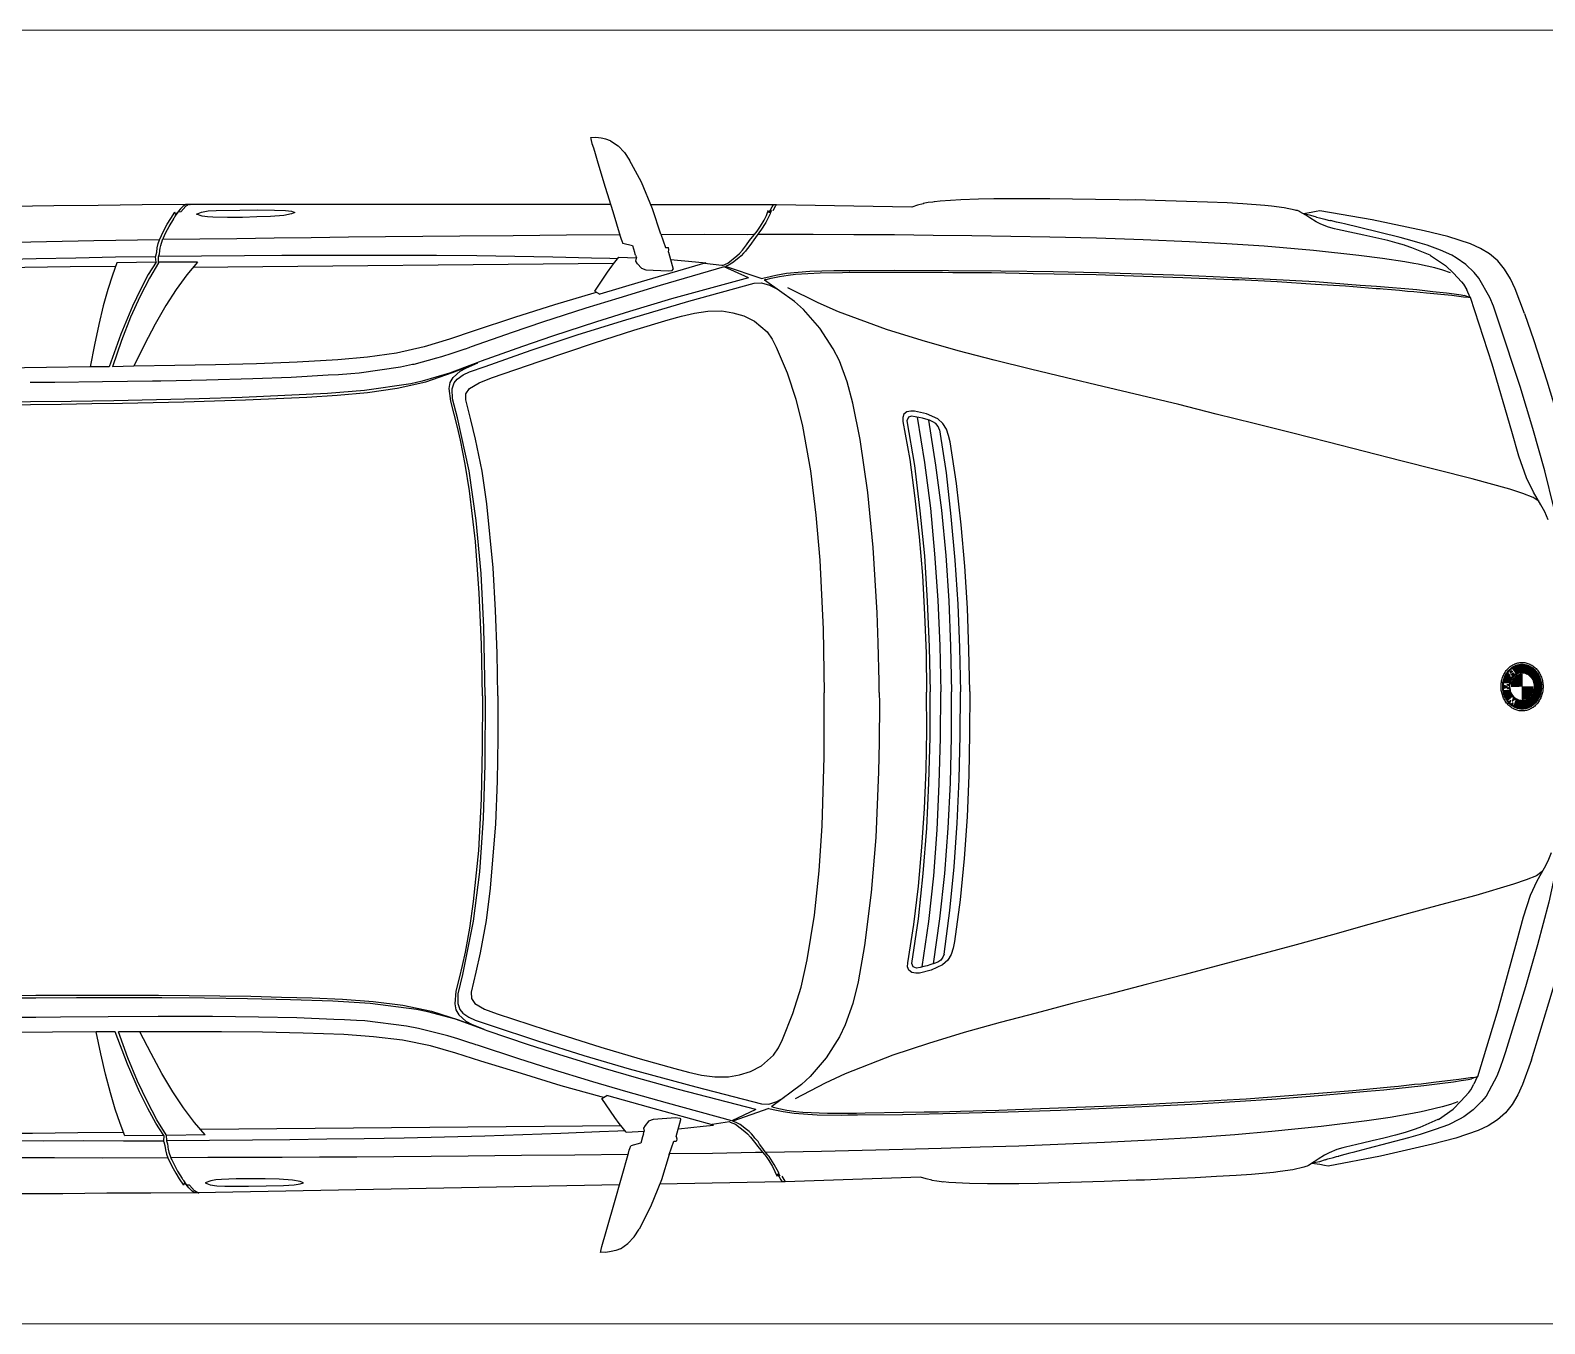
# Model space of a CAD drawing. Header units: inches. Extents: x 13 to 261, y -112 to -47.
# Drawn here: x 111.311 to 114.122, y -81.347 to -78.947 of the extents above; entities that cross this region are included whole.
import ezdxf

# ---------------------------------------------------------------- set-up
doc = ezdxf.new("R2010")
doc.units = ezdxf.units.IN
doc.header["$MEASUREMENT"] = 0
doc.layers.add('CAJONES', color=3, linetype='Continuous', lineweight=20)

msp = doc.modelspace()

# ---------------------------------------------------------------- linework, layer by layer
at = {"linetype": 'Continuous'}
for p, q in [((111.5814, -79.2888), (111.5794, -79.2838)), ((111.5909, -79.2837), (111.5849, -79.2838)), ((111.6033, -79.2696), (111.6028, -79.2696)), ((111.6058, -79.2696), (111.6033, -79.2696)), ((112.3883, -79.2701), (111.6058, -79.2696)), ((112.6908, -79.2704), (112.4633, -79.2704)), ((112.6899, -79.2809), (112.6953, -79.2719)), ((112.6963, -79.2703), (112.6908, -79.2704)), ((112.6928, -79.2704), (112.6923, -79.2704)), ((112.6953, -79.2719), (112.6963, -79.2703)), ((112.9474, -79.2746), (112.6963, -79.2703)), ((112.9888, -79.2647), (112.9863, -79.2652)), ((113.6609, -79.2807), (113.6589, -79.2802)), ((113.7356, -79.3025), (113.7241, -79.2996)), ((112.4089, -79.3374), (112.4109, -79.3419)), ((112.4818, -79.3248), (112.4905, -79.3497)), ((111.5447, -79.3766), (111.5436, -79.3667)), ((112.4027, -79.3675), (112.4362, -79.3687)), ((112.429, -79.3467), (112.4109, -79.3419)), ((112.4346, -79.3637), (112.4362, -79.3687)), ((112.4905, -79.3497), (112.495, -79.3496)), ((112.495, -79.3496), (112.496, -79.3501)), ((112.4956, -79.3581), (112.5044, -79.3896)), ((113.9102, -79.3645), (113.9092, -79.364)), ((111.5447, -79.3766), (111.4722, -79.3778)), ((112.3933, -79.3796), (111.6128, -79.3865)), ((112.4454, -79.3881), (112.4539, -79.391)), ((112.5948, -79.3833), (112.5623, -79.379)), ((112.668, -79.4071), (112.6013, -79.3847)), ((112.6756, -79.409), (112.6731, -79.4101)), ((112.6741, -79.4105), (112.6731, -79.4101)), ((112.7734, -79.4522), (112.7172, -79.4242)), ((113.9834, -79.4423), (113.9773, -79.4284)), ((112.1267, -79.5349), (112.1252, -79.5355)), ((112.1449, -79.5618), (112.1434, -79.5623)), ((111.458, -79.5709), (111.4225, -79.5713)), ((111.5035, -79.57), (111.464, -79.5709)), ((114.0626, -80.128), (114.0627, -80.1311)), ((114.0639, -80.1272), (114.064, -80.1329)), ((114.0652, -80.1265), (114.0653, -80.1348)), ((114.0665, -80.1259), (114.0666, -80.1367)), ((114.0678, -80.1253), (114.0679, -80.1385)), ((114.0691, -80.1248), (114.0693, -80.1416)), ((114.0704, -80.1244), (114.0706, -80.1408)), ((114.0717, -80.124), (114.0719, -80.1402)), ((114.073, -80.1237), (114.0731, -80.1397)), ((114.0743, -80.1235), (114.0744, -80.1393)), ((114.0756, -80.1233), (114.0757, -80.139)), ((114.0769, -80.1231), (114.077, -80.1388)), ((114.0782, -80.123), (114.0783, -80.1386)), ((114.0795, -80.123), (114.0796, -80.1385)), ((114.0808, -80.123), (114.0809, -80.1386)), ((114.0821, -80.1231), (114.0822, -80.1387)), ((114.0834, -80.1232), (114.0835, -80.1389)), ((114.0847, -80.1234), (114.0848, -80.1392)), ((114.086, -80.1236), (114.0861, -80.1396)), ((114.0873, -80.1239), (114.0875, -80.1401)), ((114.0886, -80.1242), (114.0888, -80.1407)), ((114.0899, -80.1247), (114.0901, -80.1414)), ((114.0912, -80.1251), (114.0914, -80.1422)), ((114.0925, -80.1257), (114.0927, -80.1432)), ((114.0938, -80.1263), (114.094, -80.1443)), ((114.0951, -80.1269), (114.0953, -80.1457)), ((114.0964, -80.1277), (114.0966, -80.1472)), ((114.0447, -80.1556), (114.0449, -80.174)), ((114.0459, -80.1505), (114.046, -80.1575)), ((114.0472, -80.147), (114.0473, -80.1575)), ((114.0485, -80.1441), (114.0486, -80.1574)), ((114.0498, -80.1416), (114.0499, -80.1573)), ((114.051, -80.1395), (114.0512, -80.1573)), ((114.0523, -80.1377), (114.0525, -80.1572)), ((114.0536, -80.136), (114.0538, -80.1571)), ((114.0549, -80.1345), (114.0549, -80.1364)), ((114.055, -80.1414), (114.0551, -80.1571)), ((114.0562, -80.1331), (114.0562, -80.1351)), ((114.0563, -80.1422), (114.0564, -80.157)), ((114.0575, -80.1319), (114.0575, -80.1339)), ((114.0576, -80.1463), (114.0577, -80.1599)), ((114.0588, -80.1308), (114.0588, -80.1327)), ((114.0588, -80.1366), (114.0588, -80.1391)), ((114.0589, -80.1472), (114.059, -80.1548)), ((114.0601, -80.1298), (114.0601, -80.1315)), ((114.0601, -80.1354), (114.0601, -80.138)), ((114.0602, -80.1416), (114.0602, -80.1426)), ((114.0602, -80.1473), (114.0603, -80.1518)), ((114.0603, -80.1564), (114.0604, -80.1647)), ((114.0614, -80.1288), (114.0614, -80.1303)), ((114.0614, -80.136), (114.0614, -80.1368)), ((114.0615, -80.1403), (114.0615, -80.1429)), ((114.0615, -80.1467), (114.0615, -80.1494)), ((114.0616, -80.1531), (114.0617, -80.1647)), ((114.0627, -80.1391), (114.0628, -80.1417)), ((114.0628, -80.1455), (114.0628, -80.1475)), ((114.0628, -80.1507), (114.063, -80.1647)), ((114.064, -80.1397), (114.0641, -80.1404)), ((114.0641, -80.1443), (114.0641, -80.1459)), ((114.0641, -80.1488), (114.0643, -80.1646)), ((114.0654, -80.1431), (114.0654, -80.1446)), ((114.0654, -80.1473), (114.0656, -80.1646)), ((114.0667, -80.1419), (114.0667, -80.1434)), ((114.0667, -80.146), (114.0669, -80.1646)), ((114.068, -80.1407), (114.068, -80.1424)), ((114.068, -80.1448), (114.0682, -80.1646)), ((114.0693, -80.1439), (114.0695, -80.1646)), ((114.0706, -80.1431), (114.0708, -80.1646)), ((114.0719, -80.1424), (114.0721, -80.1646)), ((114.0732, -80.1418), (114.0734, -80.1646)), ((114.0745, -80.1414), (114.0747, -80.1645)), ((114.0758, -80.141), (114.076, -80.1645)), ((114.0771, -80.1408), (114.0773, -80.1645)), ((114.0784, -80.1406), (114.0786, -80.1645)), ((114.0796, -80.1385), (114.0801, -80.1905)), ((114.0978, -80.1285), (114.0979, -80.1491)), ((114.0991, -80.1294), (114.0993, -80.1514)), ((114.1004, -80.1304), (114.1006, -80.1545)), ((114.1017, -80.1315), (114.1019, -80.1595)), ((114.103, -80.1327), (114.1036, -80.1958)), ((114.1043, -80.1341), (114.1048, -80.1945)), ((114.1056, -80.1356), (114.1061, -80.193)), ((114.1069, -80.1372), (114.1074, -80.1913)), ((114.1082, -80.139), (114.1087, -80.1894)), ((114.1096, -80.1411), (114.11, -80.1873)), ((114.1109, -80.1435), (114.1113, -80.1849)), ((114.1122, -80.1464), (114.1125, -80.182)), ((114.1135, -80.1499), (114.1138, -80.1785)), ((114.1149, -80.155), (114.1151, -80.1734)), ((114.046, -80.1621), (114.0461, -80.1675)), ((114.0461, -80.1721), (114.0462, -80.1791)), ((114.0474, -80.1626), (114.0474, -80.167)), ((114.0474, -80.1721), (114.0475, -80.1826)), ((114.0487, -80.1631), (114.0487, -80.1664)), ((114.0487, -80.1722), (114.0489, -80.1855)), ((114.05, -80.1636), (114.05, -80.1659)), ((114.05, -80.1722), (114.0502, -80.1879)), ((114.0513, -80.1641), (114.0513, -80.1654)), ((114.0513, -80.1723), (114.0515, -80.19)), ((114.0525, -80.1614), (114.0525, -80.1617)), ((114.0526, -80.1646), (114.0526, -80.1649)), ((114.0526, -80.1678), (114.0526, -80.1681)), ((114.0526, -80.1723), (114.0528, -80.1918)), ((114.0538, -80.1613), (114.0539, -80.1622)), ((114.0539, -80.1672), (114.0539, -80.1682)), ((114.0539, -80.1723), (114.0541, -80.1892)), ((114.0551, -80.1612), (114.0552, -80.1627)), ((114.0552, -80.1667), (114.0552, -80.1682)), ((114.0552, -80.1724), (114.0554, -80.1881)), ((114.0564, -80.1598), (114.0565, -80.1696)), ((114.0565, -80.1724), (114.0567, -80.1869)), ((114.0578, -80.1695), (114.058, -80.1858)), ((114.0592, -80.1746), (114.0593, -80.1846)), ((114.0605, -80.1776), (114.0605, -80.1835)), ((114.0618, -80.1799), (114.0618, -80.1825)), ((114.0631, -80.1818), (114.0631, -80.1841)), ((114.0644, -80.1833), (114.0645, -80.1887)), ((114.0658, -80.1847), (114.0658, -80.1875)), ((114.0799, -80.1645), (114.0801, -80.1885)), ((114.0812, -80.1645), (114.0814, -80.1884)), ((114.0825, -80.1645), (114.0827, -80.1882)), ((114.0838, -80.1645), (114.084, -80.188)), ((114.0851, -80.1645), (114.0853, -80.1876)), ((114.0864, -80.1644), (114.0866, -80.1872)), ((114.0877, -80.1644), (114.0879, -80.1866)), ((114.089, -80.1644), (114.0892, -80.1859)), ((114.0903, -80.1644), (114.0905, -80.1851)), ((114.0916, -80.1644), (114.0917, -80.1842)), ((114.0929, -80.1644), (114.093, -80.1831)), ((114.0942, -80.1644), (114.0943, -80.1817)), ((114.0944, -80.1844), (114.0945, -80.2025)), ((114.0955, -80.1644), (114.0956, -80.1802)), ((114.0956, -80.1831), (114.0958, -80.2018)), ((114.0968, -80.1644), (114.0969, -80.1783)), ((114.0969, -80.1815), (114.0971, -80.201)), ((114.0981, -80.1643), (114.0982, -80.1759)), ((114.0982, -80.1796), (114.0984, -80.2002)), ((114.0994, -80.1643), (114.0994, -80.1726)), ((114.0995, -80.1773), (114.0997, -80.1992)), ((114.1008, -80.1742), (114.101, -80.1982)), ((114.102, -80.1692), (114.1023, -80.1971)), ((114.0541, -80.1916), (114.0541, -80.1934)), ((114.0554, -80.1932), (114.0554, -80.1949)), ((114.0567, -80.1921), (114.0568, -80.1963)), ((114.058, -80.1909), (114.058, -80.1922)), ((114.0581, -80.196), (114.0581, -80.1975)), ((114.0594, -80.1972), (114.0594, -80.1986)), ((114.0607, -80.1965), (114.0607, -80.1996)), ((114.0619, -80.1907), (114.0619, -80.191)), ((114.0619, -80.1954), (114.062, -80.1975)), ((114.062, -80.199), (114.062, -80.2005)), ((114.0632, -80.1874), (114.0632, -80.1899)), ((114.0633, -80.1999), (114.0633, -80.2013)), ((114.0646, -80.2007), (114.0646, -80.2021)), ((114.0659, -80.1974), (114.0659, -80.2027)), ((114.0671, -80.1858), (114.0671, -80.1878)), ((114.0671, -80.1942), (114.0672, -80.2033)), ((114.0684, -80.1868), (114.0684, -80.1886)), ((114.0684, -80.1909), (114.0685, -80.2039)), ((114.0697, -80.1876), (114.0698, -80.2044)), ((114.071, -80.1883), (114.0711, -80.2048)), ((114.0723, -80.1889), (114.0724, -80.2051)), ((114.0736, -80.1894), (114.0737, -80.2054)), ((114.0749, -80.1898), (114.075, -80.2056)), ((114.0762, -80.1901), (114.0763, -80.2058)), ((114.0775, -80.1903), (114.0776, -80.206)), ((114.0788, -80.1904), (114.0789, -80.206)), ((114.0801, -80.1904), (114.0802, -80.206)), ((114.0814, -80.1904), (114.0815, -80.206)), ((114.0827, -80.1903), (114.0828, -80.2059)), ((114.084, -80.19), (114.0841, -80.2057)), ((114.0853, -80.1897), (114.0854, -80.2056)), ((114.0866, -80.1893), (114.0867, -80.2053)), ((114.0879, -80.1888), (114.088, -80.205)), ((114.0892, -80.1882), (114.0893, -80.2046)), ((114.0905, -80.1874), (114.0906, -80.2042)), ((114.0918, -80.1866), (114.0919, -80.2037)), ((114.0931, -80.1856), (114.0932, -80.2031)), ((112.156, -80.8017), (112.1545, -80.8013)), ((111.469, -80.8049), (111.4335, -80.8052)), ((111.5145, -80.805), (111.475, -80.8048)), ((112.1382, -80.8289), (112.1367, -80.8284)), ((112.7864, -80.9001), (112.7307, -80.9291)), ((113.9963, -80.8883), (113.9905, -80.9023)), ((112.6878, -80.9435), (112.6868, -80.944)), ((112.4595, -80.97), (112.468, -80.967)), ((112.5103, -80.9991), (112.5185, -80.9675)), ((112.6818, -80.947), (112.6155, -80.9706)), ((112.6893, -80.945), (112.6868, -80.944)), ((113.9245, -80.9674), (113.9236, -80.9679)), ((111.5592, -80.9976), (111.4867, -80.9977)), ((111.5592, -80.9976), (111.5583, -81.0076)), ((112.4076, -80.9795), (111.6271, -80.9865)), ((112.4172, -80.9914), (112.4507, -80.9896)), ((112.4492, -80.9946), (112.4507, -80.9896)), ((112.609, -80.9722), (112.5766, -80.977)), ((112.424, -81.0213), (112.4259, -81.0168)), ((112.4439, -81.0117), (112.4259, -81.0168)), ((112.4971, -81.0327), (112.5054, -81.0076)), ((112.5054, -81.0076), (112.5099, -81.0076)), ((112.5099, -81.0076), (112.5108, -81.0071)), ((113.6768, -81.0556), (113.6748, -81.0562)), ((113.7511, -81.0325), (113.7397, -81.0356)), ((112.707, -81.0833), (112.4796, -81.0874)), ((112.7059, -81.0728), (112.7115, -81.0818)), ((112.7125, -81.0833), (112.707, -81.0833)), ((112.709, -81.0833), (112.7085, -81.0833)), ((112.7115, -81.0818), (112.7125, -81.0833)), ((112.9635, -81.0745), (112.7125, -81.0833)), ((113.0051, -81.0837), (113.0025, -81.0832)), ((111.5975, -81.0847), (111.5955, -81.0898)), ((111.607, -81.0897), (111.601, -81.0897)), ((111.6197, -81.1035), (111.6192, -81.1036)), ((111.6222, -81.1035), (111.6197, -81.1035)), ((112.4046, -81.089), (111.6222, -81.1035))]:
    msp.add_line(p, q, dxfattribs=at)
for points in [[(112.3517, -79.1459), (112.3512, -79.1454), (112.3517, -79.1479), (112.3522, -79.1509), (112.3538, -79.1564), (112.3564, -79.1649), (112.3595, -79.1754), (112.3646, -79.1928), (112.3785, -79.2377), (112.3924, -79.2831), (112.4063, -79.3284), (112.4079, -79.3344), (112.4089, -79.3374)], [(112.3882, -79.1516), (112.3797, -79.1487), (112.3707, -79.1468), (112.3612, -79.1453), (112.3517, -79.1459)], [(112.3882, -79.1516), (112.4023, -79.161), (112.4139, -79.1734), (112.4236, -79.1873)], [(112.4818, -79.3248), (112.4664, -79.2779), (112.4454, -79.2286), (112.4236, -79.1873)], [(111.6033, -79.2696), (111.6003, -79.2696), (111.5188, -79.2704), (111.4373, -79.2716), (111.3553, -79.2723), (111.2758, -79.2736), (111.1963, -79.2748), (111.1173, -79.2765), (111.0378, -79.2777), (110.9583, -79.2794), (110.8788, -79.2816), (110.7994, -79.2838)], [(111.5436, -79.3667), (111.5441, -79.3652), (111.5446, -79.3651), (111.5461, -79.3581), (111.547, -79.3501), (111.5489, -79.3421), (111.5514, -79.3351), (111.5587, -79.3195), (111.5656, -79.3065), (111.572, -79.2959), (111.5794, -79.2838)], [(111.5496, -79.3671), (111.5501, -79.3651), (111.5511, -79.3611), (111.552, -79.3561), (111.552, -79.3551), (111.5525, -79.3511), (111.5534, -79.3456), (111.5569, -79.3355), (111.5569, -79.335), (111.5578, -79.3335), (111.5588, -79.3315), (111.5603, -79.3275), (111.5632, -79.3215), (111.5691, -79.3104), (111.5775, -79.2964), (111.578, -79.2953), (111.579, -79.2938), (111.5795, -79.2928), (111.5849, -79.2838)], [(111.5998, -79.2697), (111.5953, -79.2727), (111.5893, -79.2787), (111.5814, -79.2888)], [(111.6058, -79.2696), (111.5998, -79.2732), (111.5909, -79.2837)], [(111.6033, -79.2696), (111.6018, -79.2696), (111.6008, -79.2696), (111.5998, -79.2697)], [(111.6196, -79.2875), (111.6289, -79.2839), (111.6414, -79.2818), (111.6564, -79.2811), (111.7004, -79.2803), (111.7329, -79.28), (111.7649, -79.2802), (111.7849, -79.281), (111.7964, -79.2824), (111.8021, -79.2846)], [(111.8021, -79.2846), (111.7964, -79.2869), (111.782, -79.29), (111.757, -79.2922), (111.7315, -79.293), (111.7055, -79.2937), (111.6775, -79.294), (111.65, -79.2932), (111.64, -79.2928), (111.6305, -79.2914), (111.6196, -79.2875)], [(112.5963, -79.3827), (112.6058, -79.3787), (112.6227, -79.365), (112.6276, -79.3605), (112.6331, -79.3544), (112.6405, -79.3448), (112.6464, -79.3368), (112.6518, -79.3297), (112.6588, -79.3217), (112.6617, -79.3177), (112.6667, -79.3101), (112.6731, -79.2991), (112.6775, -79.29), (112.6804, -79.283), (112.6814, -79.281)], [(112.6869, -79.2809), (112.6854, -79.2844), (112.6845, -79.2869), (112.6766, -79.303), (112.6672, -79.3176), (112.6648, -79.3206)], [(112.6814, -79.281), (112.6819, -79.283), (112.6824, -79.2845)], [(112.6829, -79.284), (112.6825, -79.2855), (112.6819, -79.283)], [(112.6824, -79.2845), (112.6829, -79.2845), (112.6883, -79.2739), (112.6908, -79.2704)], [(112.9683, -79.2684), (112.9578, -79.271), (112.9474, -79.2746)], [(112.9863, -79.2652), (112.9778, -79.2663), (112.9683, -79.2678)], [(112.9688, -79.2679), (112.9683, -79.2684), (112.9688, -79.2679)], [(113.6589, -79.2802), (113.6384, -79.2759), (113.6149, -79.2731), (113.6024, -79.2717), (113.5618, -79.2686), (113.5328, -79.2669), (113.4963, -79.2657), (113.4573, -79.264), (113.3988, -79.2626), (113.3628, -79.2614), (113.3473, -79.2615), (113.3323, -79.2612), (113.2883, -79.2605), (113.2457, -79.2599), (113.2037, -79.2593), (113.1657, -79.2591), (113.1297, -79.259), (113.0997, -79.2592), (113.0712, -79.26), (113.0382, -79.2613), (112.9998, -79.2636), (112.9893, -79.2647)], [(113.663, -79.2812), (113.663, -79.2812), (113.6609, -79.2807)], [(113.6675, -79.2832), (113.6655, -79.2822), (113.663, -79.2812)], [(113.6861, -79.2945), (113.6785, -79.2896), (113.6675, -79.2832)], [(113.7045, -79.2813), (113.6975, -79.2829), (113.6885, -79.2845), (113.6742, -79.2871)], [(113.8983, -79.3186), (113.8016, -79.2985), (113.7045, -79.2813)], [(113.6986, -79.2934), (113.688, -79.29), (113.6744, -79.2872)], [(113.7318, -79.3151), (113.7207, -79.3117), (113.7067, -79.3063), (113.6976, -79.3019), (113.6861, -79.2945)], [(113.6986, -79.2934), (113.7041, -79.2948), (113.7141, -79.2972), (113.7201, -79.2987), (113.7231, -79.2997), (113.7241, -79.2996)], [(114.0327, -79.4749), (114.0266, -79.4585), (114.0199, -79.4425), (113.9996, -79.4062), (113.991, -79.3963), (113.9754, -79.3809), (113.9577, -79.3686), (113.9497, -79.3641), (113.9286, -79.3543), (113.904, -79.3455), (113.891, -79.3417), (113.876, -79.3373), (113.8539, -79.331), (113.7782, -79.3127), (113.7502, -79.3059), (113.7447, -79.3045), (113.7356, -79.3025)], [(111.5514, -79.3351), (111.4294, -79.3372), (111.3414, -79.339), (111.2534, -79.3408), (111.1719, -79.3425), (111.0904, -79.3447), (110.9959, -79.3471), (110.901, -79.3504), (110.773, -79.3551), (110.69, -79.3578), (110.6065, -79.3605), (110.5236, -79.3633)], [(112.4053, -79.3264), (112.3068, -79.3268), (112.2078, -79.3277), (112.1088, -79.3286), (112.0398, -79.3292), (111.9708, -79.3298), (111.9018, -79.3305), (111.8328, -79.3316), (111.7638, -79.3322), (111.6948, -79.3333), (111.6258, -79.3344), (111.5569, -79.335)], [(112.6553, -79.3257), (112.6533, -79.3257), (112.6423, -79.3258), (112.5623, -79.3255), (112.4823, -79.3263)], [(112.6648, -79.3206), (112.6603, -79.3267), (112.6539, -79.3352), (112.6499, -79.3413), (112.647, -79.3458)], [(113.947, -79.3967), (113.933, -79.3918), (113.9179, -79.3874), (113.8894, -79.3812), (113.8894, -79.3812), (113.8869, -79.3807), (113.8788, -79.3793), (113.8623, -79.3764), (113.8208, -79.3698), (113.7772, -79.3642), (113.6926, -79.3549), (113.601, -79.3473), (113.532, -79.3429), (113.4625, -79.339), (113.3764, -79.3353), (113.2899, -79.3325), (113.2034, -79.3303), (113.1309, -79.329), (113.0588, -79.3281), (112.9868, -79.3272), (112.9153, -79.3264), (112.8398, -79.3261), (112.7643, -79.3252), (112.6618, -79.3252)], [(113.8615, -79.3454), (113.848, -79.3415), (113.8305, -79.3367), (113.8084, -79.3314), (113.7864, -79.3266), (113.7688, -79.3228), (113.7373, -79.316), (113.7318, -79.3151)], [(114.0847, -79.4719), (114.0673, -79.4261), (114.0586, -79.4077), (114.0474, -79.3898), (114.0348, -79.3744), (114.0197, -79.3615), (114.0026, -79.3512), (113.984, -79.3428), (113.9419, -79.3292), (113.8983, -79.3186)], [(111.5436, -79.3667), (111.4696, -79.3678), (111.3962, -79.3695), (111.3222, -79.3706), (111.2482, -79.3723), (111.1742, -79.3745), (111.1002, -79.3761), (111.0262, -79.3783), (110.9522, -79.3809), (110.8783, -79.3836), (110.8043, -79.3863), (110.7303, -79.3894), (110.6563, -79.3926), (110.5829, -79.3963), (110.5089, -79.3999)], [(111.6217, -79.377), (111.5502, -79.3766), (111.5492, -79.3781), (111.5496, -79.3666)], [(112.4002, -79.3705), (112.3872, -79.3701), (112.3532, -79.3694), (112.2812, -79.3676), (112.2107, -79.3662), (112.1401, -79.3653), (112.0651, -79.3645), (111.9906, -79.3642), (111.9161, -79.3643), (111.8471, -79.3644), (111.7781, -79.3646), (111.7091, -79.3652), (111.6291, -79.3659), (111.5496, -79.3666)], [(112.4027, -79.3675), (112.3953, -79.377), (112.3898, -79.3841), (112.3819, -79.3952), (112.3587, -79.4309), (112.3683, -79.4363)], [(112.4346, -79.3637), (112.4341, -79.3622), (112.4331, -79.3587), (112.4295, -79.3467)], [(112.4454, -79.3881), (112.4383, -79.3797), (112.4352, -79.3747), (112.4362, -79.3692), (112.4362, -79.3687)], [(112.4956, -79.3581), (112.4966, -79.3536), (112.496, -79.3501)], [(112.6415, -79.3523), (112.6386, -79.3564), (112.6351, -79.3604), (112.6307, -79.3649), (112.6262, -79.369), (112.6143, -79.3781), (112.6133, -79.3786), (112.6083, -79.3816), (112.6013, -79.3847)], [(112.647, -79.3458), (112.6425, -79.3513), (112.6415, -79.3523)], [(113.9092, -79.364), (113.8756, -79.3503), (113.863, -79.3459), (113.8615, -79.3454)], [(113.9102, -79.3645), (113.9379, -79.3827), (113.9525, -79.3975)], [(110.8809, -79.3946), (110.9648, -79.3923), (111.0493, -79.3906), (111.1333, -79.3888), (111.2173, -79.3871), (111.3013, -79.3858), (111.3853, -79.3851), (111.4693, -79.3843)], [(111.4722, -79.3778), (111.4639, -79.4009), (111.4552, -79.4275), (111.4469, -79.458), (111.4388, -79.4926), (111.4306, -79.5302), (111.4225, -79.5713)], [(111.5447, -79.3766), (111.5304, -79.3998), (111.5157, -79.4274), (111.501, -79.4585), (111.4794, -79.5107), (111.458, -79.5709)], [(111.5492, -79.3781), (111.5325, -79.4063), (111.5153, -79.4399), (111.4976, -79.4786), (111.4805, -79.5222), (111.464, -79.5709)], [(111.6217, -79.377), (111.6019, -79.4001), (111.5822, -79.4273), (111.5629, -79.4575), (111.5433, -79.4917), (111.5236, -79.5293), (111.5035, -79.57)], [(112.644, -79.4058), (112.5993, -79.3852), (112.4806, -79.4203), (112.4034, -79.4435), (112.3425, -79.462), (112.2617, -79.4882), (112.2059, -79.5072), (112.1297, -79.5339), (112.1267, -79.5349)], [(112.5648, -79.378), (112.4451, -79.4131), (112.3683, -79.4363)], [(112.4539, -79.391), (112.4949, -79.3931), (112.5029, -79.3921), (112.5044, -79.3896)], [(112.4997, -79.3721), (112.5458, -79.3762), (112.5648, -79.378)], [(112.5963, -79.3827), (112.5953, -79.3833), (112.5948, -79.3833)], [(112.668, -79.4071), (112.6765, -79.405), (112.695, -79.4009), (112.715, -79.3972), (112.7579, -79.3938), (112.8029, -79.3924), (112.8144, -79.3923), (112.8324, -79.3921), (112.9159, -79.3914), (113.0154, -79.392), (113.1124, -79.3926), (113.2094, -79.3943), (113.294, -79.396), (113.374, -79.3983), (113.4535, -79.4011), (113.533, -79.4044), (113.6121, -79.4082), (113.6961, -79.4129), (113.7792, -79.4192), (113.8097, -79.4214), (113.8843, -79.4277), (113.9143, -79.431), (113.9398, -79.4337), (113.9538, -79.4356), (113.9669, -79.4375), (113.9729, -79.4389)], [(112.6756, -79.409), (112.6771, -79.409), (112.6865, -79.4064), (112.7015, -79.4033), (112.718, -79.4007), (112.7315, -79.399), (112.777, -79.3966), (112.8189, -79.3958), (112.8309, -79.3956), (112.8469, -79.3955), (112.9179, -79.3954), (112.9564, -79.3955), (112.9829, -79.3953), (113.004, -79.3956), (113.0235, -79.3959), (113.095, -79.3963), (113.1725, -79.3976), (113.2895, -79.4), (113.359, -79.4019), (113.4506, -79.4051), (113.5416, -79.4088), (113.5541, -79.4092), (113.6256, -79.413), (113.6967, -79.4174), (113.7522, -79.4209), (113.8092, -79.4254), (113.8163, -79.4258), (113.8223, -79.4263), (113.8373, -79.4276), (113.8523, -79.429), (113.8673, -79.4304), (113.8793, -79.4313), (113.9023, -79.4336), (113.9494, -79.4381), (113.9714, -79.4409), (113.9804, -79.4419), (113.9844, -79.4423)], [(113.9525, -79.3975), (113.9676, -79.4135), (113.9712, -79.4179), (113.9773, -79.4284)], [(112.1554, -80.1817), (112.1528, -80.0542), (112.1479, -79.9548), (112.139, -79.8559), (112.1257, -79.764), (112.1043, -79.6657), (112.095, -79.6302), (112.0943, -79.6117), (112.0982, -79.6007), (112.1037, -79.5937), (112.1146, -79.5861), (112.1266, -79.5805), (112.1555, -79.5702), (112.2412, -79.5399), (112.3265, -79.5117), (112.4102, -79.4854), (112.5334, -79.4493), (112.6546, -79.4157)], [(112.644, -79.4058), (112.5014, -79.4451), (112.4236, -79.4683), (112.3622, -79.4873), (112.2805, -79.5141), (112.2246, -79.5331), (112.1484, -79.5603), (112.1449, -79.5618)], [(112.6546, -79.4157), (112.6681, -79.4151), (112.6832, -79.4195), (112.6967, -79.4266)], [(112.8869, -80.1752), (112.8867, -80.1552), (112.8851, -80.0832), (112.8831, -80.0277), (112.8755, -79.9063), (112.8656, -79.8043), (112.8512, -79.706), (112.8381, -79.6386), (112.8273, -79.5987), (112.8129, -79.5598), (112.8017, -79.5374), (112.7764, -79.4991), (112.7461, -79.4649), (112.7299, -79.45), (112.6741, -79.4105)], [(112.3628, -79.4328), (112.3573, -79.4344), (112.284, -79.456), (112.2102, -79.4797), (112.1354, -79.5044), (112.0895, -79.5198), (112.0422, -79.5342), (111.9908, -79.5457), (111.9373, -79.5531), (111.8819, -79.5581), (111.8069, -79.5623), (111.7314, -79.5655), (111.6554, -79.5672), (111.5794, -79.5688), (111.5035, -79.57)], [(114.1114, -79.8211), (114.1002, -79.8133), (114.0812, -79.806), (114.0571, -79.7982), (113.9874, -79.7788), (113.9213, -79.7624), (113.8546, -79.7455), (113.7875, -79.7281), (113.7198, -79.7107), (113.6521, -79.6933), (113.5825, -79.6759), (113.5123, -79.6586), (113.4427, -79.6412), (113.3725, -79.6243), (113.3019, -79.6074), (113.2347, -79.5915), (113.1676, -79.5751), (113.1004, -79.5587), (113.0333, -79.5413), (112.9666, -79.5224), (112.9004, -79.5015), (112.8111, -79.4688), (112.7734, -79.4522)], [(113.9834, -79.4423), (113.9794, -79.4409), (113.9729, -79.4389)], [(114.0879, -79.7769), (114.074, -79.737), (114.0611, -79.6912), (114.0245, -79.566), (113.9844, -79.4423)], [(112.1789, -80.1815), (112.1777, -80.1025), (112.175, -80.023), (112.1703, -79.9441), (112.1588, -79.8252), (112.1497, -79.7648), (112.1377, -79.7054), (112.1377, -79.7054), (112.1289, -79.6694), (112.1195, -79.6325), (112.1199, -79.621), (112.1263, -79.6115), (112.1443, -79.6008), (112.1672, -79.5916), (112.2574, -79.5603), (112.3586, -79.5264), (112.4314, -79.5032), (112.4952, -79.4841), (112.5202, -79.4769), (112.5441, -79.4712), (112.5691, -79.4675), (112.5946, -79.4673), (112.6151, -79.4706), (112.6357, -79.4764), (112.6557, -79.4862), (112.6789, -79.506), (112.688, -79.5194), (112.6957, -79.5344), (112.7161, -79.5822), (112.732, -79.631), (112.7445, -79.6814), (112.7592, -79.7638), (112.7695, -79.8462), (112.7767, -79.9296), (112.7829, -80.0576), (112.7844, -80.1761)], [(114.1386, -79.832), (114.1223, -79.7641), (114.1001, -79.6853), (114.0764, -79.6075), (114.0368, -79.4879), (114.0327, -79.4749)], [(114.0847, -79.4719), (114.1016, -79.5223), (114.1258, -79.5971), (114.149, -79.6724), (114.1702, -79.7497), (114.1894, -79.8275), (114.1956, -79.859)], [(112.1252, -79.5355), (112.1182, -79.538), (112.1177, -79.538), (112.0938, -79.5462), (112.0748, -79.5524), (112.0653, -79.555), (112.0234, -79.5664), (112.0209, -79.5669), (111.9985, -79.5716), (111.9216, -79.5828), (111.9061, -79.5839), (111.8836, -79.5856), (111.8641, -79.5868), (111.7956, -79.5909), (111.7242, -79.5936), (111.6387, -79.5958), (111.5537, -79.5976), (111.5382, -79.5977), (111.4452, -79.599), (111.3572, -79.5998), (111.3112, -79.6002)], [(112.1434, -79.5623), (112.1369, -79.5649), (112.0896, -79.5828), (112.0387, -79.5977), (112.0178, -79.6024), (111.9319, -79.6147), (111.8629, -79.6203), (111.7839, -79.6245), (111.7045, -79.6277), (111.625, -79.6304), (111.5455, -79.6322), (111.4665, -79.6339), (111.387, -79.6351), (111.3115, -79.6362)], [(111.3116, -79.6412), (111.3686, -79.6402), (111.4256, -79.6392), (111.4826, -79.6382), (111.5396, -79.6372), (111.5965, -79.6357), (111.6535, -79.6342), (111.7105, -79.6322), (111.7675, -79.6297), (111.8245, -79.6272), (111.8809, -79.6237), (111.9374, -79.6186), (111.9923, -79.6107), (112.0457, -79.5987), (112.0951, -79.5817), (112.1419, -79.5638)], [(112.1504, -80.1818), (112.1504, -80.1813), (112.1486, -80.0863), (112.1486, -80.0858), (112.1447, -79.9908), (112.1379, -79.8954), (112.1265, -79.801), (112.1186, -79.7515), (112.1097, -79.7071), (112.104, -79.6827), (112.0978, -79.6587), (112.0916, -79.6348), (112.0888, -79.6113), (112.0907, -79.6003), (112.0962, -79.5907), (112.1091, -79.5791), (112.1195, -79.5735), (112.1419, -79.5638)], [(111.4225, -79.5713), (111.3415, -79.572), (111.26, -79.5732), (111.179, -79.5734), (111.098, -79.5732), (111.0165, -79.5724)], [(111.3115, -79.6362), (111.228, -79.6375)], [(111.2541, -79.6418), (111.3116, -79.6412)], [(112.9523, -79.6531), (112.9453, -79.6531), (112.9383, -79.6547), (112.9328, -79.6587), (112.9304, -79.6653), (112.9309, -79.6723)], [(112.9309, -79.6723), (112.9436, -79.7431), (112.9532, -79.8146), (112.9608, -79.8865), (112.967, -79.9584), (112.9711, -80.0304), (112.9738, -80.1024), (112.9749, -80.1744)], [(112.9986, -79.6877), (112.996, -79.6817), (112.992, -79.6762), (112.9864, -79.6728), (112.9799, -79.6703), (112.9734, -79.6684), (112.9669, -79.6664), (112.9604, -79.665), (112.9538, -79.6636), (112.9468, -79.6626), (112.9409, -79.6647), (112.9384, -79.6712)], [(112.9384, -79.6712), (112.9522, -79.7541), (112.9624, -79.838), (112.9707, -79.9219), (112.9759, -80.0059), (112.9797, -80.0903), (112.9814, -80.1743)], [(113.0183, -79.7105), (113.0157, -79.6985), (113.0116, -79.6865), (113.005, -79.6761), (112.9954, -79.6677), (112.9743, -79.6584), (112.9523, -79.6531)], [(112.9574, -79.6645), (112.9711, -79.7484), (112.9819, -79.8333), (112.9896, -79.9182), (112.9954, -80.0037), (112.9991, -80.0887), (113.0009, -80.1742)], [(112.9784, -79.6698), (112.9916, -79.7532), (113.0024, -79.8371), (113.0102, -79.9211), (113.0159, -80.005), (113.0192, -80.0895), (113.0209, -80.174)], [(112.9986, -79.6877), (113.0108, -79.768), (113.02, -79.849), (113.0272, -79.9299), (113.0325, -80.0114), (113.0357, -80.0923), (113.0374, -80.1738)], [(113.0549, -80.1737), (113.0532, -80.0962), (113.0505, -80.0187), (113.0458, -79.9412), (113.0391, -79.8643), (113.03, -79.7874), (113.0183, -79.7105)], [(114.1281, -79.8551), (114.122, -79.8401), (114.1149, -79.8272), (114.1011, -79.8033), (114.0879, -79.7769)], [(114.0551, -80.1362), (114.0618, -80.1299), (114.0689, -80.1398), (114.0618, -80.1465)], [(114.0591, -80.1389), (114.0617, -80.1365), (114.0606, -80.1349), (114.0581, -80.1373), (114.0581, -80.1373)], [(114.0604, -80.1413), (114.0633, -80.1386), (114.0644, -80.1402), (114.0615, -80.1429)], [(112.1504, -80.1818), (112.1505, -80.1823), (112.1503, -80.2773), (112.1503, -80.2778), (112.1482, -80.3728), (112.143, -80.4683), (112.1334, -80.5629), (112.1263, -80.6125), (112.1182, -80.6571), (112.1129, -80.6816), (112.1071, -80.7057), (112.1013, -80.7297), (112.0991, -80.7532), (112.1012, -80.7642), (112.1067, -80.7737), (112.1198, -80.7851), (112.1304, -80.7905), (112.153, -80.7998)], [(112.1554, -80.1817), (112.1551, -80.3092), (112.152, -80.4088), (112.1449, -80.5078), (112.1332, -80.5999), (112.1136, -80.6986), (112.1049, -80.7342), (112.1046, -80.7527), (112.1087, -80.7637), (112.1142, -80.7706), (112.1253, -80.778), (112.1373, -80.7834), (112.1664, -80.7931), (112.2527, -80.8219), (112.3384, -80.8486), (112.4226, -80.8734), (112.5465, -80.9072), (112.6682, -80.9387)], [(112.1789, -80.1815), (112.1792, -80.2605), (112.1779, -80.34), (112.1746, -80.4191), (112.1651, -80.5381), (112.1572, -80.5987), (112.1462, -80.6583), (112.1462, -80.6583), (112.138, -80.6944), (112.1294, -80.7315), (112.13, -80.743), (112.1366, -80.7524), (112.1546, -80.7627), (112.1777, -80.7715), (112.2685, -80.8012), (112.3703, -80.8333), (112.4435, -80.8552), (112.5076, -80.8731), (112.5327, -80.8799), (112.5568, -80.8852), (112.5818, -80.8884), (112.6073, -80.8882), (112.6278, -80.8845), (112.6482, -80.8783), (112.6681, -80.8682), (112.6909, -80.848), (112.6998, -80.8344), (112.7072, -80.8193), (112.7267, -80.7711), (112.7418, -80.722), (112.7534, -80.6714), (112.7666, -80.5888), (112.7754, -80.5062), (112.7811, -80.4226), (112.785, -80.2946), (112.7844, -80.1761)], [(112.8869, -80.1752), (112.8871, -80.1952), (112.8867, -80.2672), (112.8857, -80.3227), (112.8803, -80.4442), (112.8722, -80.5463), (112.8596, -80.6449), (112.8477, -80.7125), (112.8376, -80.7526), (112.8239, -80.7918), (112.8131, -80.8144), (112.7885, -80.8531), (112.7588, -80.8878), (112.7429, -80.903), (112.6878, -80.9435)], [(112.9399, -80.6772), (112.9513, -80.6061), (112.9596, -80.5345), (112.966, -80.4625), (112.9708, -80.3904), (112.9737, -80.3184), (112.9751, -80.2464), (112.9749, -80.1744)], [(112.9474, -80.6782), (112.9597, -80.595), (112.9684, -80.511), (112.9752, -80.4269), (112.9789, -80.3429), (112.9812, -80.2583), (112.9814, -80.1743)], [(112.9665, -80.6845), (112.9787, -80.6004), (112.988, -80.5153), (112.9942, -80.4302), (112.9984, -80.3447), (113.0007, -80.2597), (113.0009, -80.1742)], [(112.9874, -80.6788), (112.9992, -80.5952), (113.0084, -80.5111), (113.0147, -80.427), (113.0189, -80.343), (113.0207, -80.2585), (113.0209, -80.174)], [(113.0073, -80.6606), (113.018, -80.58), (113.0258, -80.4989), (113.0316, -80.4179), (113.0354, -80.3364), (113.0371, -80.2553), (113.0374, -80.1738)], [(113.0549, -80.1737), (113.0546, -80.2512), (113.0533, -80.3287), (113.05, -80.4062), (113.0447, -80.4833), (113.0369, -80.5603), (113.0266, -80.6374)], [(114.1336, -80.473), (114.1278, -80.4881), (114.1209, -80.5011), (114.1076, -80.5253), (114.0948, -80.5519)], [(114.0971, -80.8569), (114.1131, -80.8062), (114.1359, -80.731), (114.1578, -80.6553), (114.1776, -80.5776), (114.1954, -80.4995), (114.2011, -80.4679)], [(114.1175, -80.5073), (114.1065, -80.5153), (114.0876, -80.5229), (114.0637, -80.5312), (113.9943, -80.5518), (113.9285, -80.5694), (113.8621, -80.5875), (113.7953, -80.6061), (113.728, -80.6247), (113.6606, -80.6433), (113.5913, -80.6619), (113.5215, -80.6805), (113.4521, -80.6991), (113.3823, -80.7173), (113.3119, -80.7354), (113.2451, -80.7525), (113.1783, -80.7701), (113.1114, -80.7877), (113.0446, -80.8063), (112.9782, -80.8264), (112.9124, -80.8485), (112.8237, -80.8828), (112.7864, -80.9001)], [(114.1445, -80.4959), (114.1294, -80.5641), (114.1087, -80.6433), (114.0864, -80.7215), (114.0489, -80.8418), (114.045, -80.8548)], [(114.0948, -80.5519), (114.0817, -80.592), (114.0696, -80.6381), (114.0352, -80.7639), (113.9973, -80.8883)], [(113.0073, -80.6606), (113.0048, -80.6666), (113.0009, -80.6722), (112.9954, -80.6757), (112.9889, -80.6783), (112.9824, -80.6803), (112.976, -80.6824), (112.9695, -80.684), (112.963, -80.6855), (112.956, -80.6866), (112.95, -80.6846), (112.9474, -80.6782)], [(113.0266, -80.6374), (113.0242, -80.6495), (113.0203, -80.6615), (113.0139, -80.6721), (113.0044, -80.6806), (112.9835, -80.6903), (112.9616, -80.696)], [(112.9616, -80.696), (112.9546, -80.6961), (112.9476, -80.6947), (112.942, -80.6907), (112.9395, -80.6842), (112.9399, -80.6772)], [(111.3214, -80.7422), (111.2379, -80.7424)], [(111.2639, -80.7377), (111.3214, -80.7372)], [(111.3214, -80.7372), (111.3784, -80.7372), (111.4354, -80.7372), (111.4924, -80.7372), (111.5494, -80.7372), (111.6064, -80.7377), (111.6634, -80.7381), (111.7204, -80.7391), (111.7774, -80.7406), (111.8344, -80.7421), (111.891, -80.7446), (111.9475, -80.7486), (112.0026, -80.7556), (112.0562, -80.7666), (112.1058, -80.7827), (112.153, -80.7998)], [(112.1545, -80.8013), (112.148, -80.7988), (112.1003, -80.7817), (112.0492, -80.7677), (112.0281, -80.7634), (111.942, -80.7526), (111.873, -80.7483), (111.794, -80.7455), (111.7145, -80.7437), (111.6349, -80.7424), (111.5554, -80.7421), (111.4764, -80.7418), (111.3969, -80.742), (111.3214, -80.7422)], [(111.3218, -80.7782), (111.2913, -80.7785), (111.2908, -80.7785), (111.1868, -80.7794), (111.1693, -80.7801), (111.0613, -80.7825), (111.0218, -80.7839), (110.9988, -80.7851), (110.9129, -80.7929), (110.8999, -80.7945), (110.809, -80.8133), (110.8021, -80.8153), (110.7148, -80.8431), (110.7093, -80.8452), (110.7088, -80.8452)], [(112.1367, -80.8284), (112.1297, -80.826), (112.1292, -80.826), (112.1051, -80.8182), (112.0861, -80.8124), (112.0766, -80.8099), (112.0345, -80.7993), (112.032, -80.7988), (112.0094, -80.7945), (111.9323, -80.7847), (111.9168, -80.7839), (111.8943, -80.7826), (111.8748, -80.7818), (111.8063, -80.7789), (111.7348, -80.7775), (111.6493, -80.7768), (111.5642, -80.7765), (111.5487, -80.7767), (111.4557, -80.777), (111.3677, -80.7778), (111.3218, -80.7782)], [(112.6578, -80.9488), (112.5145, -80.912), (112.4363, -80.8902), (112.3746, -80.8723), (112.2924, -80.847), (112.2362, -80.829), (112.1595, -80.8032), (112.156, -80.8017)], [(111.4335, -80.8052), (111.3525, -80.8059), (111.271, -80.8062), (111.19, -80.8074), (111.109, -80.8091), (111.0275, -80.8113)], [(111.4867, -80.9977), (111.478, -80.9748), (111.4688, -80.9484), (111.46, -80.918), (111.4512, -80.8835), (111.4424, -80.8461), (111.4335, -80.8052)], [(111.5592, -80.9976), (111.5445, -80.9747), (111.5293, -80.9473), (111.514, -80.9165), (111.4915, -80.8647), (111.469, -80.8049)], [(111.5637, -80.996), (111.5465, -80.9682), (111.5287, -80.9349), (111.5103, -80.8965), (111.4924, -80.8532), (111.475, -80.8048)], [(112.3761, -80.9268), (112.3706, -80.9253), (112.2969, -80.905), (112.2227, -80.8826), (112.1475, -80.8593), (112.1014, -80.8447), (112.0538, -80.8312), (112.0022, -80.8206), (111.9486, -80.8141), (111.8931, -80.8101), (111.818, -80.8073), (111.7425, -80.8054), (111.6665, -80.8051), (111.5905, -80.8048), (111.5145, -80.805)], [(111.6362, -80.9959), (111.616, -80.9731), (111.5958, -80.9463), (111.576, -80.9164), (111.5557, -80.8826), (111.5354, -80.8453), (111.5145, -80.805)], [(112.6578, -80.9488), (112.6135, -80.9702), (112.4942, -80.9372), (112.4165, -80.9154), (112.3554, -80.898), (112.2741, -80.8732), (112.218, -80.8552), (112.1412, -80.8299), (112.1382, -80.8289)], [(114.045, -80.8548), (114.0392, -80.8714), (114.0328, -80.8875), (114.0132, -80.9241), (114.0048, -80.9342), (113.9894, -80.9498), (113.972, -80.9625), (113.964, -80.9671), (113.9431, -80.9773), (113.9187, -80.9865), (113.9058, -80.9906), (113.8908, -80.9952), (113.8689, -81.0019), (113.7935, -81.0216), (113.7656, -81.0288), (113.7601, -81.0304), (113.7511, -81.0325)], [(114.0971, -80.8569), (114.0805, -80.903), (114.0721, -80.9216), (114.0613, -80.9397), (114.0489, -80.9553), (114.0341, -80.9684), (114.0172, -80.9791), (113.9987, -80.9878), (113.9569, -81.0021), (113.9135, -81.0135)], [(112.6818, -80.947), (112.6903, -80.949), (112.7089, -80.9528), (112.7289, -80.9561), (112.7719, -80.9587), (112.8169, -80.9593), (112.8284, -80.9592), (112.8464, -80.9591), (112.9299, -80.9583), (113.0294, -80.9559), (113.1264, -80.9536), (113.2234, -80.9502), (113.3078, -80.9469), (113.3878, -80.9432), (113.4673, -80.939), (113.5467, -80.9343), (113.6257, -80.9291), (113.7096, -80.9228), (113.7926, -80.9151), (113.8231, -80.9123), (113.8975, -80.9047), (113.9275, -80.9009), (113.9529, -80.8977), (113.9669, -80.8955), (113.9799, -80.8934), (113.9859, -80.8919)], [(112.6893, -80.945), (112.6908, -80.945), (112.7003, -80.9474), (112.7153, -80.9502), (112.7319, -80.9526), (112.7454, -80.954), (112.7909, -80.9556), (112.8329, -80.9557), (112.8449, -80.9556), (112.8609, -80.9554), (112.9319, -80.9543), (112.9704, -80.9535), (112.9969, -80.9532), (113.0179, -80.9525), (113.0374, -80.9519), (113.1089, -80.9502), (113.1863, -80.9475), (113.3033, -80.943), (113.3728, -80.9399), (113.4642, -80.935), (113.5552, -80.9297), (113.5677, -80.9291), (113.6391, -80.924), (113.7101, -80.9183), (113.7656, -80.9138), (113.8225, -80.9083), (113.8295, -80.9078), (113.8355, -80.9072), (113.8505, -80.9056), (113.8655, -80.9039), (113.8805, -80.9023), (113.8925, -80.9012), (113.9154, -80.8985), (113.9624, -80.8931), (113.9844, -80.8899), (113.9933, -80.8888), (113.9973, -80.8883)], [(113.9662, -80.9337), (113.9811, -80.9174), (113.9846, -80.9129), (113.9905, -80.9023)], [(113.9963, -80.8883), (113.9924, -80.8898), (113.9859, -80.8919)], [(112.4172, -80.9914), (112.4096, -80.982), (112.4041, -80.975), (112.396, -80.9641), (112.3721, -80.9288), (112.3816, -80.9232)], [(112.5791, -80.978), (112.4588, -80.945), (112.3816, -80.9232)], [(112.6682, -80.9387), (112.6817, -80.939), (112.6967, -80.9344), (112.7102, -80.9271)], [(113.9608, -80.9346), (113.9468, -80.9397), (113.9318, -80.9444), (113.9034, -80.9511), (113.9034, -80.9511), (113.9009, -80.9516), (113.8929, -80.9532), (113.8764, -80.9564), (113.835, -80.9637), (113.7916, -80.9701), (113.7072, -80.9809), (113.6157, -80.9902), (113.5468, -80.9958), (113.4773, -81.0009), (113.3914, -81.0062), (113.3049, -81.0105), (113.2184, -81.0142), (113.146, -81.0169), (113.074, -81.019), (113.002, -81.0212), (112.9305, -81.0233), (112.855, -81.025), (112.7795, -81.0272), (112.677, -81.0291)], [(113.9245, -80.9674), (113.9519, -80.9487), (113.9662, -80.9337)], [(112.4595, -80.97), (112.4526, -80.9786), (112.4496, -80.9836), (112.4507, -80.9891), (112.4507, -80.9896)], [(112.468, -80.967), (112.509, -80.9641), (112.517, -80.965), (112.5185, -80.9675)], [(112.6563, -81.0023), (112.6533, -80.9983), (112.6497, -80.9943), (112.6452, -80.9899), (112.6407, -80.9859), (112.6286, -80.977), (112.6276, -80.9765), (112.6226, -80.9736), (112.6155, -80.9706)], [(113.9236, -80.9679), (113.8902, -80.9822), (113.8777, -80.9868), (113.8762, -80.9874)], [(111.5583, -81.0076), (111.4843, -81.0078), (111.4108, -81.0074), (111.3368, -81.0076), (111.2628, -81.0072), (111.1888, -81.0064), (111.1148, -81.0061), (111.0408, -81.0052), (110.9668, -81.0039), (110.8927, -81.0025), (110.8187, -81.0012), (110.7447, -80.9994), (110.6707, -80.9975), (110.5972, -80.9952), (110.5231, -80.9929)], [(110.8951, -80.9915), (110.9792, -80.9923), (111.0637, -80.9925), (111.1477, -80.9928), (111.2317, -80.993), (111.3157, -80.9928), (111.3997, -80.992), (111.4837, -80.9913)], [(111.6362, -80.9959), (111.5647, -80.9975), (111.5637, -80.996), (111.5643, -81.0075)], [(112.4147, -80.9884), (112.4017, -80.989), (112.3677, -80.9904), (112.2957, -80.9935), (112.2252, -80.9961), (112.1548, -80.9983), (112.0798, -81.0004), (112.0053, -81.0021), (111.9308, -81.0033), (111.8618, -81.0044), (111.7928, -81.0055), (111.7238, -81.0061), (111.6438, -81.0068), (111.5643, -81.0075)], [(112.4492, -80.9946), (112.4487, -80.9961), (112.4478, -80.9996), (112.4444, -81.0117)], [(112.5103, -80.9991), (112.5113, -81.0036), (112.5108, -81.0071)], [(112.5141, -80.985), (112.5601, -80.9801), (112.5791, -80.978)], [(112.6105, -80.9727), (112.6095, -80.9722), (112.609, -80.9722)], [(112.6105, -80.9727), (112.6201, -80.9766), (112.6372, -80.9899), (112.6422, -80.9944), (112.6478, -81.0003), (112.6554, -81.0098), (112.6614, -81.0177), (112.667, -81.0247), (112.6741, -81.0326), (112.6771, -81.0366), (112.6822, -81.044), (112.6888, -81.055), (112.6934, -81.0639), (112.6964, -81.0709), (112.6974, -81.0729)], [(113.8762, -80.9874), (113.8628, -80.9915), (113.8453, -80.9966), (113.8234, -81.0023), (113.8014, -81.0075), (113.7839, -81.0117), (113.7525, -81.019), (113.747, -81.02)], [(111.5583, -81.0076), (111.5588, -81.0091), (111.5593, -81.0091), (111.5609, -81.0161), (111.562, -81.0241), (111.564, -81.032), (111.5666, -81.039), (111.5742, -81.0545), (111.5813, -81.0674), (111.5879, -81.0778), (111.5955, -81.0898)], [(111.5643, -81.007), (111.5648, -81.009), (111.5659, -81.013), (111.5669, -81.018), (111.5669, -81.019), (111.5675, -81.023), (111.5685, -81.0285), (111.5721, -81.0385), (111.5721, -81.039), (111.5731, -81.0405), (111.5741, -81.0425), (111.5757, -81.0464), (111.5787, -81.0524), (111.5848, -81.0634), (111.5934, -81.0773), (111.5939, -81.0783), (111.595, -81.0798), (111.5955, -81.0808), (111.601, -81.0897)], [(112.3702, -81.2138), (112.3697, -81.2143), (112.3702, -81.2118), (112.3706, -81.2088), (112.3721, -81.2033), (112.3745, -81.1948), (112.3774, -81.1843), (112.3823, -81.1667), (112.3954, -81.1216), (112.4085, -81.076), (112.4216, -81.0304), (112.423, -81.0244), (112.424, -81.0213)], [(112.6619, -81.0087), (112.6573, -81.0033), (112.6563, -81.0023)], [(112.6801, -81.0336), (112.6755, -81.0276), (112.669, -81.0192), (112.6649, -81.0132), (112.6619, -81.0087)], [(113.747, -81.02), (113.736, -81.0236), (113.7221, -81.0292), (113.7131, -81.0338), (113.7017, -81.0414)], [(113.9135, -81.0135), (113.8172, -81.0354), (113.7203, -81.0543)], [(111.5666, -81.039), (111.4446, -81.0391), (111.3566, -81.0389), (111.2686, -81.0387), (111.1871, -81.0384), (111.1056, -81.0376), (111.0111, -81.037), (110.916, -81.0353), (110.788, -81.033), (110.705, -81.0317), (110.6215, -81.0305), (110.5385, -81.0292)], [(112.4206, -81.0324), (112.3221, -81.0338), (112.2231, -81.0346), (112.1241, -81.0355), (112.0551, -81.0361), (111.9861, -81.0368), (111.9171, -81.0374), (111.8481, -81.0375), (111.7791, -81.0381), (111.7101, -81.0382), (111.6411, -81.0384), (111.5721, -81.039)], [(112.4971, -81.0327), (112.4825, -81.0798), (112.4624, -81.1295), (112.4413, -81.1712)], [(112.6705, -81.0286), (112.6685, -81.0287), (112.6575, -81.0288), (112.5776, -81.0305), (112.4976, -81.0312)], [(112.7029, -81.0729), (112.7014, -81.0694), (112.7004, -81.0669), (112.6922, -81.051), (112.6826, -81.0365), (112.6801, -81.0336)], [(113.6788, -81.0551), (113.6788, -81.0551), (113.6768, -81.0556)], [(113.6833, -81.0531), (113.6813, -81.0541), (113.6788, -81.0551)], [(113.7017, -81.0414), (113.6942, -81.0465), (113.6833, -81.0531)], [(113.7203, -81.0543), (113.7133, -81.0528), (113.7043, -81.0514), (113.69, -81.0491)], [(113.7142, -81.0423), (113.7037, -81.0459), (113.6902, -81.0489)], [(113.7142, -81.0423), (113.7197, -81.0408), (113.7297, -81.0382), (113.7357, -81.0366), (113.7387, -81.0356), (113.7397, -81.0356)], [(111.8183, -81.085), (111.8125, -81.0828), (111.798, -81.08), (111.773, -81.0782), (111.7474, -81.0779), (111.7214, -81.0776), (111.6934, -81.0779), (111.666, -81.0791), (111.656, -81.0797), (111.6465, -81.0813), (111.6357, -81.0854)], [(112.6974, -81.0729), (112.6979, -81.0709), (112.6984, -81.0694)], [(112.6989, -81.0699), (112.6984, -81.0684), (112.6979, -81.0709)], [(112.6984, -81.0694), (112.6989, -81.0694), (112.7045, -81.0798), (112.707, -81.0833)], [(112.9845, -81.0803), (112.974, -81.0779), (112.9635, -81.0745)], [(112.985, -81.0808), (112.9845, -81.0803), (112.985, -81.0808)], [(113.0025, -81.0832), (112.994, -81.0823), (112.9846, -81.081)], [(113.6748, -81.0562), (113.6544, -81.0608), (113.6309, -81.0641), (113.6184, -81.0657), (113.5779, -81.0695), (113.549, -81.0718), (113.5125, -81.0736), (113.4735, -81.076), (113.415, -81.0785), (113.379, -81.0803), (113.3635, -81.0804), (113.3485, -81.0811), (113.3046, -81.0825), (113.2621, -81.0839), (113.2201, -81.0852), (113.1821, -81.0861), (113.1461, -81.0869), (113.1161, -81.0872), (113.0876, -81.0869), (113.0546, -81.0862), (113.0161, -81.0846), (113.0056, -81.0836)], [(111.6197, -81.1035), (111.6167, -81.1036), (111.5352, -81.1043), (111.4537, -81.1045), (111.3717, -81.1053), (111.2922, -81.1055), (111.2127, -81.1057), (111.1337, -81.1054), (111.0542, -81.1056), (110.9747, -81.1053), (110.8952, -81.1045), (110.8156, -81.1037)], [(111.6162, -81.1036), (111.6116, -81.1006), (111.6056, -81.0947), (111.5975, -81.0847)], [(111.6222, -81.1035), (111.6161, -81.1001), (111.607, -81.0897)], [(111.6197, -81.1035), (111.6182, -81.1036), (111.6172, -81.1036), (111.6162, -81.1036)], [(111.6357, -81.0854), (111.645, -81.0888), (111.6576, -81.0907), (111.6726, -81.0911), (111.7166, -81.0912), (111.7491, -81.0909), (111.7811, -81.0901), (111.801, -81.0889), (111.8125, -81.0873), (111.8183, -81.085)], [(112.4066, -81.2075), (112.4205, -81.1979), (112.4319, -81.1853), (112.4413, -81.1712)], [(112.4066, -81.2075), (112.3982, -81.2106), (112.3892, -81.2127), (112.3797, -81.2143), (112.3702, -81.2138)]]:
    msp.add_lwpolyline(points, dxfattribs=at)
for points in [[(114.0803, -80.2095, -0.056462), (114.0727, -80.2087, -0.055115), (114.0653, -80.2062, -0.052786), (114.0585, -80.2021, -0.05002), (114.0526, -80.1966, -0.047333), (114.0477, -80.1898, -0.045092), (114.044, -80.182, -0.043513), (114.0417, -80.1736, -0.042704), (114.0409, -80.1649, -0.042704), (114.0415, -80.1561, -0.043513), (114.0437, -80.1476, -0.045092), (114.0472, -80.1398, -0.047333), (114.052, -80.1329, -0.05002), (114.0579, -80.1273, -0.052786), (114.0646, -80.1231, -0.055115), (114.0719, -80.1204, -0.056462), (114.0795, -80.1195, -0.056462), (114.0871, -80.1203, -0.055115), (114.0944, -80.1228, -0.052786), (114.1012, -80.1269, -0.05002), (114.1072, -80.1324, -0.047333), (114.1121, -80.1392, -0.045092), (114.1157, -80.147, -0.043513), (114.118, -80.1554, -0.042704), (114.1189, -80.1642, -0.042704), (114.1182, -80.1729, -0.043513), (114.1161, -80.1814, -0.045092), (114.1125, -80.1892, -0.047333), (114.1077, -80.1961, -0.05002), (114.1019, -80.2017, -0.052786), (114.0952, -80.2059, -0.055115), (114.0879, -80.2086, -0.056462)], [(114.0439, -80.1648, -0.042704), (114.0445, -80.1567, -0.043513), (114.0465, -80.1489, -0.045092), (114.0497, -80.1417, -0.047333), (114.0542, -80.1354, -0.05002), (114.0596, -80.1301, -0.052786), (114.0658, -80.1262, -0.055115), (114.0725, -80.1238, -0.056462), (114.0795, -80.123, -0.056462), (114.0865, -80.1237, -0.055115), (114.0933, -80.126, -0.052786), (114.0996, -80.1298, -0.05002), (114.1051, -80.1349, -0.047333), (114.1096, -80.1412, -0.045092), (114.113, -80.1483, -0.043513), (114.1151, -80.1561, -0.042704), (114.1159, -80.1642, -0.042704), (114.1153, -80.1723, -0.043513), (114.1133, -80.1801, -0.045092), (114.11, -80.1873, -0.047333), (114.1056, -80.1936, -0.05002), (114.1002, -80.1989, -0.052786), (114.094, -80.2028, -0.055115), (114.0873, -80.2052, -0.056462), (114.0802, -80.206, -0.056462), (114.0732, -80.2053, -0.055115), (114.0664, -80.203, -0.052786), (114.0602, -80.1992, -0.05002), (114.0547, -80.1941, -0.047333), (114.0501, -80.1878, -0.045092), (114.0468, -80.1807, -0.043513), (114.0446, -80.1729, -0.042704)], [(114.0574, -80.1647, -0.042704), (114.0578, -80.1596, -0.043513), (114.059, -80.1548, -0.045092), (114.061, -80.1502, -0.047333), (114.0638, -80.1463, -0.05002), (114.0672, -80.143, -0.052786), (114.071, -80.1406, -0.055115), (114.0753, -80.1391, -0.056462), (114.0796, -80.1385, -0.056462), (114.084, -80.139, -0.055115), (114.0883, -80.1404, -0.052786), (114.0922, -80.1428, -0.05002), (114.0956, -80.146, -0.047333), (114.0984, -80.1499, -0.045092), (114.1006, -80.1544, -0.043513), (114.1019, -80.1592, -0.042704), (114.1024, -80.1643, -0.042704), (114.102, -80.1694, -0.043513), (114.1007, -80.1743, -0.045092), (114.0987, -80.1788, -0.047333), (114.0959, -80.1827, -0.05002), (114.0926, -80.186, -0.052786), (114.0887, -80.1884, -0.055115), (114.0845, -80.1899, -0.056462), (114.0801, -80.1905, -0.056462), (114.0757, -80.19, -0.055115), (114.0715, -80.1886, -0.052786), (114.0676, -80.1862, -0.05002), (114.0641, -80.183, -0.047333), (114.0613, -80.1791, -0.045092), (114.0592, -80.1746, -0.043513), (114.0579, -80.1698, -0.042704)]]:
    msp.add_lwpolyline(points, format="xyb", close=True, dxfattribs=at)
for points in [[(114.0568, -80.1423, -0.057431), (114.0562, -80.1421, -0.05562), (114.0556, -80.1419, -0.052954), (114.0551, -80.1416, -0.050038), (114.0547, -80.1411, -0.047381), (114.0544, -80.1405, -0.045314), (114.0541, -80.1399, -0.044018), (114.054, -80.1392, -0.04357), (114.054, -80.1386, -0.043992), (114.0541, -80.1379, -0.045263), (114.0543, -80.1373, -0.047309), (114.0546, -80.1367, -0.049952), (114.0551, -80.1362, -0.049952)], [(114.0618, -80.1465, -0.053032), (114.0613, -80.1469, -0.055748), (114.0607, -80.1472, -0.057627), (114.06, -80.1473, -0.058156), (114.0594, -80.1473, -0.057179), (114.0587, -80.1471, -0.054981), (114.0582, -80.1468, -0.052134), (114.0576, -80.1464, -0.049237), (114.0572, -80.1458, -0.046745), (114.0569, -80.1452, -0.044932), (114.0566, -80.1445, -0.043938), (114.0565, -80.1437, -0.043818), (114.0566, -80.143, -0.044576), (114.0568, -80.1423, -0.044576)], [(114.0581, -80.1373, 0.049195), (114.0579, -80.1375, 0.046619), (114.0578, -80.1376, 0.044593), (114.0578, -80.1378, 0.043291), (114.0577, -80.138, 0.042789), (114.0577, -80.1382, 0.04311), (114.0578, -80.1384, 0.044241), (114.0578, -80.1386, 0.046119), (114.0579, -80.1387, 0.048595), (114.058, -80.1389, 0.051392), (114.0582, -80.139, 0.054067), (114.0583, -80.1391, 0.056064), (114.0585, -80.1391, 0.056876), (114.0587, -80.1391, 0.056274), (114.0589, -80.1391, 0.054429), (114.059, -80.139, 0.051819), (114.0592, -80.1389, 0.051819)], [(114.0615, -80.1429, -0.051748), (114.0613, -80.143, -0.054351), (114.0612, -80.143, -0.056193), (114.061, -80.1431, -0.056799), (114.0608, -80.1431, -0.055997), (114.0607, -80.143, -0.054011), (114.0605, -80.143, -0.051346), (114.0604, -80.1429, -0.048556), (114.0602, -80.1427, -0.046081), (114.0601, -80.1425, -0.044201), (114.0601, -80.1424, -0.043062), (114.0601, -80.1422, -0.042729), (114.0601, -80.142, -0.043217), (114.0601, -80.1418, -0.044502), (114.0602, -80.1416, -0.04651), (114.0603, -80.1414, -0.049071), (114.0604, -80.1413, -0.049071)]]:
    msp.add_lwpolyline(points, format="xyb", dxfattribs=at)
for points in [[(114.0456, -80.1575), (114.0568, -80.157), (114.0563, -80.1612), (114.0517, -80.1614), (114.0564, -80.1632), (114.0564, -80.1662), (114.0518, -80.1681), (114.0563, -80.1683), (114.0569, -80.1724), (114.0457, -80.1721), (114.0453, -80.1678), (114.0529, -80.1647), (114.0452, -80.1618)], [(114.053, -80.1902), (114.0617, -80.1824), (114.064, -80.1852), (114.0617, -80.1912), (114.0662, -80.1872), (114.0691, -80.1891), (114.0646, -80.2007), (114.0615, -80.1987), (114.0632, -80.1942), (114.0596, -80.1974), (114.0569, -80.195), (114.0588, -80.1902), (114.0554, -80.1932)]]:
    msp.add_lwpolyline(points, close=True, dxfattribs=at)
for p in [(111.6073, -79.2696), (111.6237, -81.1035)]:
    msp.add_point(p, dxfattribs=at)
at = {"layer": 'CAJONES'}
for p, q in [((114.2507, -78.9466), (109.2507, -78.9466)), ((114.2507, -81.3466), (109.2507, -81.3466))]:
    msp.add_line(p, q, dxfattribs=at)

doc.saveas('drawing.dxf')
